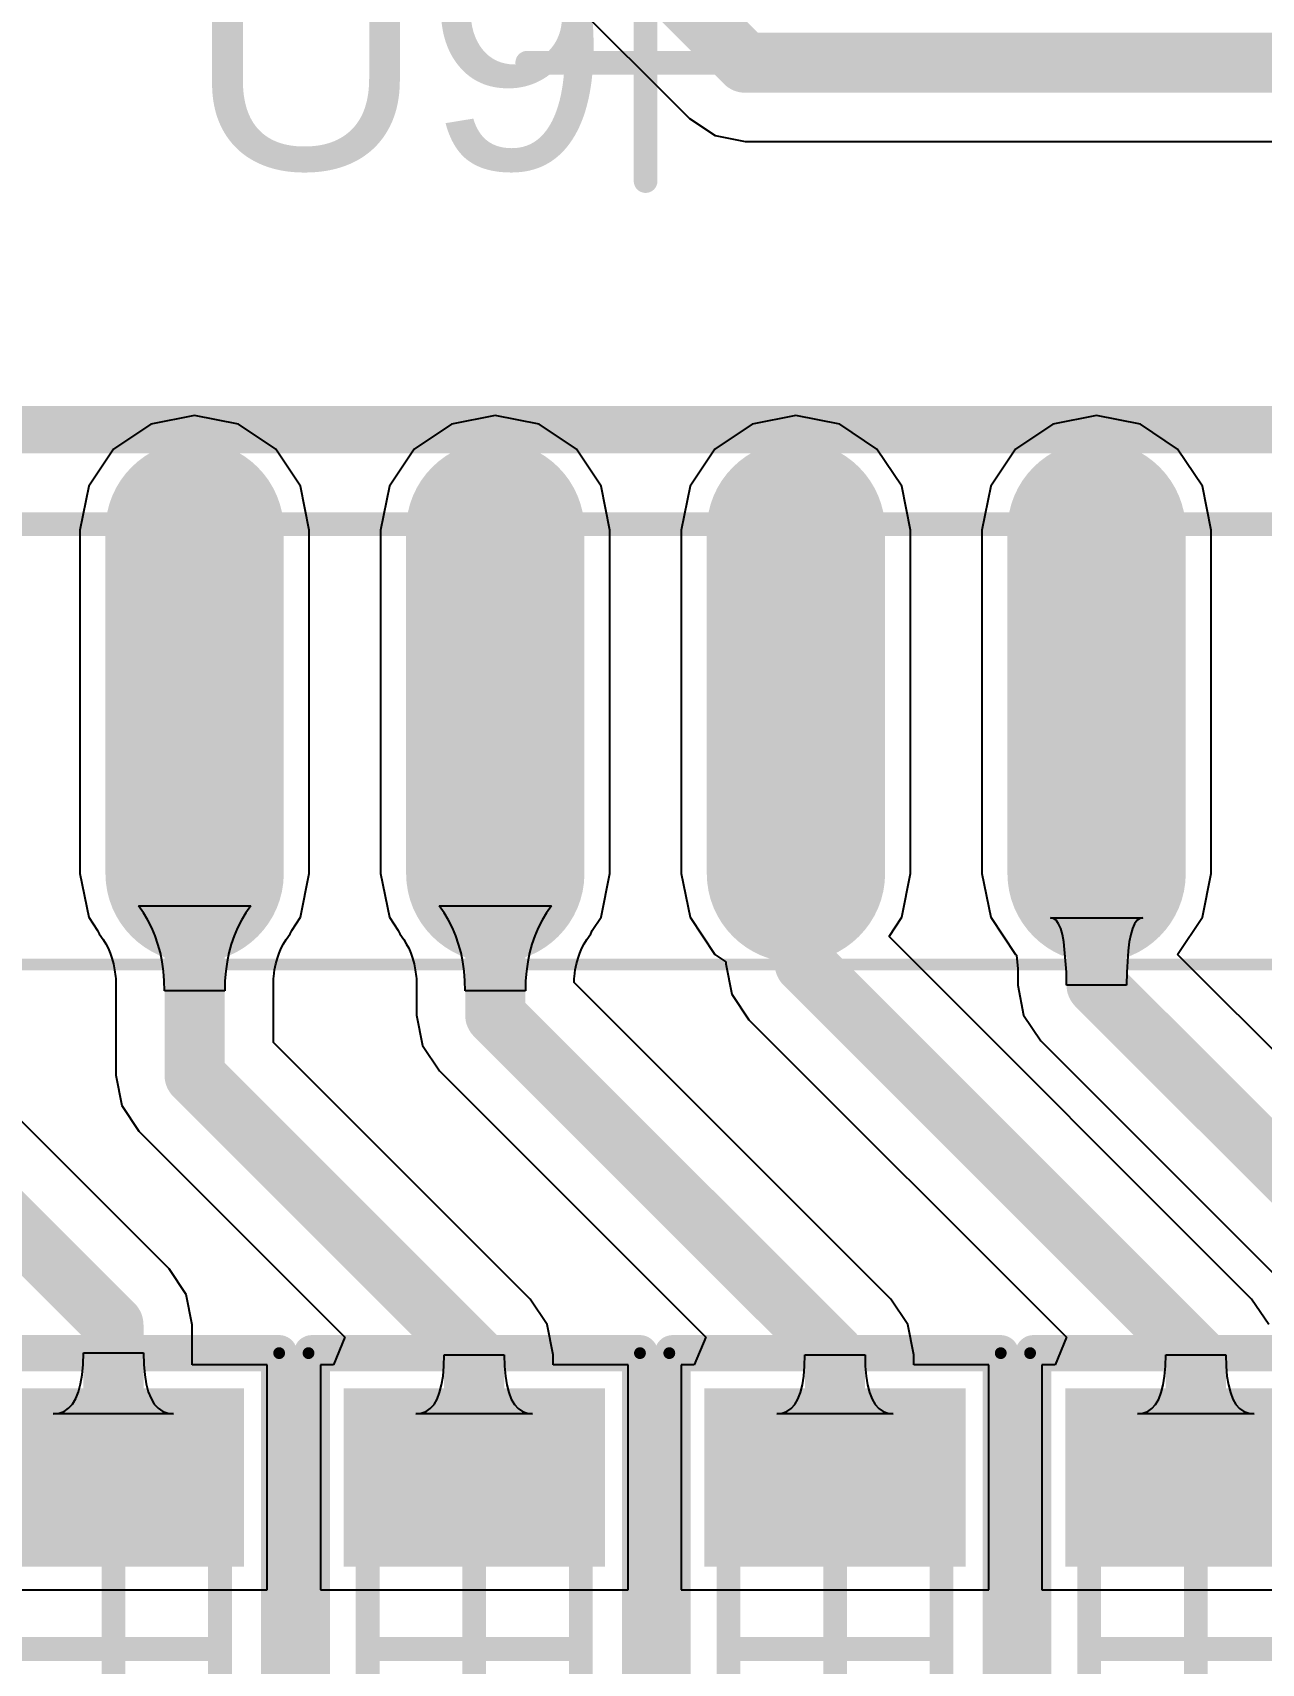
# Model space of a CAD drawing. Header units: inches. Extents: x 1.37 to 4.6, y 1.74 to 5.29.
# Drawn here: x 2.5691 to 2.7735, y 2.2141 to 2.4853 of the extents above; entities that cross this region are included whole.
import ezdxf

# ---------------------------------------------------------------- set-up
doc = ezdxf.new("R2010")
doc.units = ezdxf.units.IN
doc.header["$MEASUREMENT"] = 0
for name, color, linetype in [('Mechanical13', 56, 'Continuous'), ('Mechanical15', 56, 'Continuous'), ('TopLayer', 1, 'Continuous'), ('TopOverlay', 2, 'Continuous'), ('TopPaste', 8, 'Continuous'), ('TopSolder', 216, 'Continuous')]:
    doc.layers.add(name, color=color, linetype=linetype)
doc.styles.add('Arial', font='', dxfattribs={"height": 0.2})
doc.styles.get('Arial').set_extended_font_data('Arial')

# ---------------------------------------------------------------- blocks, each defined once
blk = doc.blocks.new('SOP_16_19')
at = {"layer": 'TopLayer'}
h = blk.add_hatch(color=1, dxfattribs=at)
edge = h.paths.add_edge_path()
edge.add_arc((-0.07776, 0.075), 0.01083, 270, 450)
edge.add_line((-0.07776, 0.08583), (-0.13484, 0.08583))
edge.add_arc((-0.13484, 0.075), 0.01083, 90, 270)
edge.add_line((-0.13484, 0.06417), (-0.07776, 0.06417))
h = blk.add_hatch(color=1, dxfattribs=at)
edge = h.paths.add_edge_path()
edge.add_arc((-0.07776, 0.025), 0.01083, 270, 450)
edge.add_line((-0.07776, 0.03583), (-0.13484, 0.03583))
edge.add_arc((-0.13484, 0.025), 0.01083, 90, 270)
edge.add_line((-0.13484, 0.01417), (-0.07776, 0.01417))
h = blk.add_hatch(color=1, dxfattribs=at)
edge = h.paths.add_edge_path()
edge.add_arc((-0.07776, -0.025), 0.01083, 270, 450)
edge.add_line((-0.07776, -0.01417), (-0.13484, -0.01417))
edge.add_arc((-0.13484, -0.025), 0.01083, 90, 270)
edge.add_line((-0.13484, -0.03583), (-0.07776, -0.03583))
h = blk.add_hatch(color=1, dxfattribs=at)
edge = h.paths.add_edge_path()
edge.add_arc((-0.07776, -0.075), 0.01083, 270, 450)
edge.add_line((-0.07776, -0.06417), (-0.13484, -0.06417))
edge.add_arc((-0.13484, -0.075), 0.01083, 90, 270)
edge.add_line((-0.13484, -0.08583), (-0.07776, -0.08583))
at = {"layer": 'TopPaste'}
h = blk.add_hatch(color=8, dxfattribs=at)
edge = h.paths.add_edge_path()
edge.add_arc((-0.07776, 0.075), 0.01083, 270, 450)
edge.add_line((-0.07776, 0.08583), (-0.13484, 0.08583))
edge.add_arc((-0.13484, 0.075), 0.01083, 90, 270)
edge.add_line((-0.13484, 0.06417), (-0.07776, 0.06417))
h = blk.add_hatch(color=8, dxfattribs=at)
edge = h.paths.add_edge_path()
edge.add_arc((-0.07776, 0.025), 0.01083, 270, 450)
edge.add_line((-0.07776, 0.03583), (-0.13484, 0.03583))
edge.add_arc((-0.13484, 0.025), 0.01083, 90, 270)
edge.add_line((-0.13484, 0.01417), (-0.07776, 0.01417))
h = blk.add_hatch(color=8, dxfattribs=at)
edge = h.paths.add_edge_path()
edge.add_arc((-0.07776, -0.025), 0.01083, 270, 450)
edge.add_line((-0.07776, -0.01417), (-0.13484, -0.01417))
edge.add_arc((-0.13484, -0.025), 0.01083, 90, 270)
edge.add_line((-0.13484, -0.03583), (-0.07776, -0.03583))
h = blk.add_hatch(color=8, dxfattribs=at)
edge = h.paths.add_edge_path()
edge.add_arc((-0.07776, -0.075), 0.01083, 270, 450)
edge.add_line((-0.07776, -0.06417), (-0.13484, -0.06417))
edge.add_arc((-0.13484, -0.075), 0.01083, 90, 270)
edge.add_line((-0.13484, -0.08583), (-0.07776, -0.08583))
at = {"layer": 'TopSolder'}
h = blk.add_hatch(color=216, dxfattribs=at)
edge = h.paths.add_edge_path()
edge.add_arc((-0.07776, 0.075), 0.01483, 270, 450)
edge.add_line((-0.07776, 0.08983), (-0.13484, 0.08983))
edge.add_arc((-0.13484, 0.075), 0.01483, 90, 270)
edge.add_line((-0.13484, 0.06017), (-0.07776, 0.06017))
h = blk.add_hatch(color=216, dxfattribs=at)
edge = h.paths.add_edge_path()
edge.add_arc((-0.07776, 0.025), 0.01483, 270, 450)
edge.add_line((-0.07776, 0.03983), (-0.13484, 0.03983))
edge.add_arc((-0.13484, 0.025), 0.01483, 90, 270)
edge.add_line((-0.13484, 0.01017), (-0.07776, 0.01017))
h = blk.add_hatch(color=216, dxfattribs=at)
edge = h.paths.add_edge_path()
edge.add_arc((-0.07776, -0.025), 0.01483, 270, 450)
edge.add_line((-0.07776, -0.01017), (-0.13484, -0.01017))
edge.add_arc((-0.13484, -0.025), 0.01483, 90, 270)
edge.add_line((-0.13484, -0.03983), (-0.07776, -0.03983))
h = blk.add_hatch(color=216, dxfattribs=at)
edge = h.paths.add_edge_path()
edge.add_arc((-0.07776, -0.075), 0.01483, 270, 450)
edge.add_line((-0.07776, -0.06017), (-0.13484, -0.06017))
edge.add_arc((-0.13484, -0.075), 0.01483, 90, 270)
edge.add_line((-0.13484, -0.08983), (-0.07776, -0.08983))
at = {"layer": 'Mechanical13', "const_width": 0.00394}
blk.add_lwpolyline([(-0.07677, 0.19488), (-0.07677, -0.19488)], dxfattribs=at)
at = {"layer": 'Mechanical15'}
for points, const_width in [([(-0.15, 0.20472), (-0.15, -0.20472)], 0.00197), ([(0, 0.01969), (0, -0.01969)], 0.00394), ([(-0.01969, 0), (0.01969, 0)], 0.00394)]:
    blk.add_lwpolyline(points, dxfattribs=dict(at, const_width=const_width))
at = {"layer": 'Mechanical15', "const_width": 0.00197}
for points in [[(-0.00098, 0.01969, 1), (0.00098, 0.01969, 1)], [(-0.02067, 0, 1), (-0.0187, 0, 1)], [(-0.00098, -0.01969, 1), (0.00098, -0.01969, 1)]]:
    blk.add_lwpolyline(points, format="xyb", close=True, dxfattribs=at)
at = {"layer": 'TopOverlay', "const_width": 0.00787}
blk.add_lwpolyline([(-0.06102, 0.19488), (-0.06102, -0.19488)], dxfattribs=at)
blk = doc.blocks.new('_________0603_60')
at = {"layer": 'TopLayer'}
for points in [[(-0.03937, -0.01772), (-0.03937, 0.01772), (-0.01772, 0.01772), (-0.01772, -0.01772)], [(0.01772, -0.01772), (0.01772, 0.01772), (0.03937, 0.01772), (0.03937, -0.01772)]]:
    blk.add_hatch(color=1, dxfattribs=at).paths.add_polyline_path(points)
at = {"layer": 'TopPaste'}
for points in [[(-0.03937, -0.01772), (-0.03937, 0.01772), (-0.01772, 0.01772), (-0.01772, -0.01772)], [(0.01772, -0.01772), (0.01772, 0.01772), (0.03937, 0.01772), (0.03937, -0.01772)]]:
    blk.add_hatch(color=8, dxfattribs=at).paths.add_polyline_path(points)
at = {"layer": 'TopSolder'}
for points in [[(-0.04337, -0.02172), (-0.04337, 0.02172), (-0.01372, 0.02172), (-0.01372, -0.02172)], [(0.01372, -0.02172), (0.01372, 0.02172), (0.04337, 0.02172), (0.04337, -0.02172)]]:
    blk.add_hatch(color=216, dxfattribs=at).paths.add_polyline_path(points)
at = {"layer": 'Mechanical13', "const_width": 0.00394}
for points in [[(-0.0315, -0.01772), (-0.0315, 0.01772)], [(0.0315, 0.01772), (-0.0315, 0.01772)], [(0.0315, -0.01772), (0.0315, 0.01772)], [(0.0315, -0.01772), (-0.0315, -0.01772)]]:
    blk.add_lwpolyline(points, dxfattribs=at)
at = {"layer": 'Mechanical13', "const_width": 0.00197}
for points in [[(-0.03248, 0.01772, 1), (-0.03051, 0.01772, 1)], [(-0.03248, 0.01772, 1), (-0.03051, 0.01772, 1)], [(0.03051, 0.01772, 1), (0.03248, 0.01772, 1)], [(0.03051, 0.01772, 1), (0.03248, 0.01772, 1)], [(-0.03248, -0.01772, 1), (-0.03051, -0.01772, 1)], [(-0.03248, -0.01772, 1), (-0.03051, -0.01772, 1)], [(0.03051, -0.01772, 1), (0.03248, -0.01772, 1)], [(0.03051, -0.01772, 1), (0.03248, -0.01772, 1)]]:
    blk.add_lwpolyline(points, format="xyb", close=True, dxfattribs=at)
at = {"layer": 'Mechanical15'}
for points, const_width in [([(-0.04921, -0.02756), (-0.04921, 0.02756)], 0.00197), ([(0.04921, 0.02756), (-0.04921, 0.02756)], 0.00197), ([(0.04921, -0.02756), (0.04921, 0.02756)], 0.00197), ([(0, -0.01772), (0, 0.01772)], 0.00394), ([(0.01772, 0), (-0.01772, 0)], 0.00394), ([(0.04921, -0.02756), (-0.04921, -0.02756)], 0.00197)]:
    blk.add_lwpolyline(points, dxfattribs=dict(at, const_width=const_width))
for points, const_width in [([(-0.0497, 0.02756, 1), (-0.04872, 0.02756, 1)], 0.000984), ([(-0.0497, 0.02756, 1), (-0.04872, 0.02756, 1)], 0.000984), ([(0.04872, 0.02756, 1), (0.0497, 0.02756, 1)], 0.000984), ([(0.04872, 0.02756, 1), (0.0497, 0.02756, 1)], 0.000984), ([(-0.00098, 0.01772, 1), (0.00098, 0.01772, 1)], 0.00197), ([(-0.0187, 0, 1), (-0.01673, 0, 1)], 0.00197), ([(0.01673, 0, 1), (0.0187, 0, 1)], 0.00197), ([(-0.00098, -0.01772, 1), (0.00098, -0.01772, 1)], 0.00197), ([(-0.0497, -0.02756, 1), (-0.04872, -0.02756, 1)], 0.000984), ([(-0.0497, -0.02756, 1), (-0.04872, -0.02756, 1)], 0.000984), ([(0.04872, -0.02756, 1), (0.0497, -0.02756, 1)], 0.000984), ([(0.04872, -0.02756, 1), (0.0497, -0.02756, 1)], 0.000984)]:
    blk.add_lwpolyline(points, format="xyb", close=True, dxfattribs=dict(at, const_width=const_width))
at = {"layer": 'TopOverlay', "const_width": 0.006}
for points in [[(-0.04921, -0.027), (-0.04921, 0.02756)], [(0.049, 0.02756), (-0.04921, 0.02756)], [(0.049, -0.027), (0.049, 0.02756)], [(0.049, -0.027), (-0.04921, -0.027)]]:
    blk.add_lwpolyline(points, dxfattribs=at)
at = {"layer": 'TopOverlay', "const_width": 0.003}
for points in [[(-0.05071, 0.02756, 1), (-0.04771, 0.02756, 1)], [(-0.05071, 0.02756, 1), (-0.04771, 0.02756, 1)], [(0.0475, 0.02756, 1), (0.0505, 0.02756, 1)], [(0.0475, 0.02756, 1), (0.0505, 0.02756, 1)], [(-0.05071, -0.027, 1), (-0.04771, -0.027, 1)], [(-0.05071, -0.027, 1), (-0.04771, -0.027, 1)], [(0.0475, -0.027, 1), (0.0505, -0.027, 1)], [(0.0475, -0.027, 1), (0.0505, -0.027, 1)]]:
    blk.add_lwpolyline(points, format="xyb", close=True, dxfattribs=at)
blk = doc.blocks.new('_________0603_62')
at = {"layer": 'TopLayer'}
for points in [[(-0.03937, -0.01772), (-0.03937, 0.01772), (-0.01772, 0.01772), (-0.01772, -0.01772)], [(0.01772, -0.01772), (0.01772, 0.01772), (0.03937, 0.01772), (0.03937, -0.01772)]]:
    blk.add_hatch(color=1, dxfattribs=at).paths.add_polyline_path(points)
at = {"layer": 'TopPaste'}
for points in [[(-0.03937, -0.01772), (-0.03937, 0.01772), (-0.01772, 0.01772), (-0.01772, -0.01772)], [(0.01772, -0.01772), (0.01772, 0.01772), (0.03937, 0.01772), (0.03937, -0.01772)]]:
    blk.add_hatch(color=8, dxfattribs=at).paths.add_polyline_path(points)
at = {"layer": 'TopSolder'}
for points in [[(-0.04337, -0.02172), (-0.04337, 0.02172), (-0.01372, 0.02172), (-0.01372, -0.02172)], [(0.01372, -0.02172), (0.01372, 0.02172), (0.04337, 0.02172), (0.04337, -0.02172)]]:
    blk.add_hatch(color=216, dxfattribs=at).paths.add_polyline_path(points)
at = {"layer": 'Mechanical13', "const_width": 0.00394}
for points in [[(-0.0315, -0.01772), (-0.0315, 0.01772)], [(0.0315, 0.01772), (-0.0315, 0.01772)], [(0.0315, -0.01772), (0.0315, 0.01772)], [(0.0315, -0.01772), (-0.0315, -0.01772)]]:
    blk.add_lwpolyline(points, dxfattribs=at)
at = {"layer": 'Mechanical13', "const_width": 0.00197}
for points in [[(-0.03248, 0.01772, 1), (-0.03051, 0.01772, 1)], [(-0.03248, 0.01772, 1), (-0.03051, 0.01772, 1)], [(0.03051, 0.01772, 1), (0.03248, 0.01772, 1)], [(0.03051, 0.01772, 1), (0.03248, 0.01772, 1)], [(-0.03248, -0.01772, 1), (-0.03051, -0.01772, 1)], [(-0.03248, -0.01772, 1), (-0.03051, -0.01772, 1)], [(0.03051, -0.01772, 1), (0.03248, -0.01772, 1)], [(0.03051, -0.01772, 1), (0.03248, -0.01772, 1)]]:
    blk.add_lwpolyline(points, format="xyb", close=True, dxfattribs=at)
at = {"layer": 'Mechanical15'}
for points, const_width in [([(-0.04921, -0.02756), (-0.04921, 0.02756)], 0.00197), ([(0.04921, 0.02756), (-0.04921, 0.02756)], 0.00197), ([(0.04921, -0.02756), (0.04921, 0.02756)], 0.00197), ([(0, -0.01772), (0, 0.01772)], 0.00394), ([(0.01772, 0), (-0.01772, 0)], 0.00394), ([(0.04921, -0.02756), (-0.04921, -0.02756)], 0.00197)]:
    blk.add_lwpolyline(points, dxfattribs=dict(at, const_width=const_width))
for points, const_width in [([(-0.0497, 0.02756, 1), (-0.04872, 0.02756, 1)], 0.000984), ([(-0.0497, 0.02756, 1), (-0.04872, 0.02756, 1)], 0.000984), ([(0.04872, 0.02756, 1), (0.0497, 0.02756, 1)], 0.000984), ([(0.04872, 0.02756, 1), (0.0497, 0.02756, 1)], 0.000984), ([(-0.00098, 0.01772, 1), (0.00098, 0.01772, 1)], 0.00197), ([(-0.0187, 0, 1), (-0.01673, 0, 1)], 0.00197), ([(0.01673, 0, 1), (0.0187, 0, 1)], 0.00197), ([(-0.00098, -0.01772, 1), (0.00098, -0.01772, 1)], 0.00197), ([(-0.0497, -0.02756, 1), (-0.04872, -0.02756, 1)], 0.000984), ([(-0.0497, -0.02756, 1), (-0.04872, -0.02756, 1)], 0.000984), ([(0.04872, -0.02756, 1), (0.0497, -0.02756, 1)], 0.000984), ([(0.04872, -0.02756, 1), (0.0497, -0.02756, 1)], 0.000984)]:
    blk.add_lwpolyline(points, format="xyb", close=True, dxfattribs=dict(at, const_width=const_width))
at = {"layer": 'TopOverlay', "const_width": 0.006}
for points in [[(-0.04921, -0.027), (-0.04921, 0.02756)], [(0.049, 0.02756), (-0.04921, 0.02756)], [(0.049, -0.027), (0.049, 0.02756)], [(0.049, -0.027), (-0.04921, -0.027)]]:
    blk.add_lwpolyline(points, dxfattribs=at)
at = {"layer": 'TopOverlay', "const_width": 0.003}
for points in [[(-0.05071, 0.02756, 1), (-0.04771, 0.02756, 1)], [(-0.05071, 0.02756, 1), (-0.04771, 0.02756, 1)], [(0.0475, 0.02756, 1), (0.0505, 0.02756, 1)], [(0.0475, 0.02756, 1), (0.0505, 0.02756, 1)], [(-0.05071, -0.027, 1), (-0.04771, -0.027, 1)], [(-0.05071, -0.027, 1), (-0.04771, -0.027, 1)], [(0.0475, -0.027, 1), (0.0505, -0.027, 1)], [(0.0475, -0.027, 1), (0.0505, -0.027, 1)]]:
    blk.add_lwpolyline(points, format="xyb", close=True, dxfattribs=at)
blk = doc.blocks.new('_________0603_64')
at = {"layer": 'TopLayer'}
for points in [[(-0.03937, -0.01772), (-0.03937, 0.01772), (-0.01772, 0.01772), (-0.01772, -0.01772)], [(0.01772, -0.01772), (0.01772, 0.01772), (0.03937, 0.01772), (0.03937, -0.01772)]]:
    blk.add_hatch(color=1, dxfattribs=at).paths.add_polyline_path(points)
at = {"layer": 'TopPaste'}
for points in [[(-0.03937, -0.01772), (-0.03937, 0.01772), (-0.01772, 0.01772), (-0.01772, -0.01772)], [(0.01772, -0.01772), (0.01772, 0.01772), (0.03937, 0.01772), (0.03937, -0.01772)]]:
    blk.add_hatch(color=8, dxfattribs=at).paths.add_polyline_path(points)
at = {"layer": 'TopSolder'}
for points in [[(-0.04337, -0.02172), (-0.04337, 0.02172), (-0.01372, 0.02172), (-0.01372, -0.02172)], [(0.01372, -0.02172), (0.01372, 0.02172), (0.04337, 0.02172), (0.04337, -0.02172)]]:
    blk.add_hatch(color=216, dxfattribs=at).paths.add_polyline_path(points)
at = {"layer": 'Mechanical13', "const_width": 0.00394}
for points in [[(-0.0315, -0.01772), (-0.0315, 0.01772)], [(0.0315, 0.01772), (-0.0315, 0.01772)], [(0.0315, -0.01772), (0.0315, 0.01772)], [(0.0315, -0.01772), (-0.0315, -0.01772)]]:
    blk.add_lwpolyline(points, dxfattribs=at)
at = {"layer": 'Mechanical13', "const_width": 0.00197}
for points in [[(-0.03248, 0.01772, 1), (-0.03051, 0.01772, 1)], [(-0.03248, 0.01772, 1), (-0.03051, 0.01772, 1)], [(0.03051, 0.01772, 1), (0.03248, 0.01772, 1)], [(0.03051, 0.01772, 1), (0.03248, 0.01772, 1)], [(-0.03248, -0.01772, 1), (-0.03051, -0.01772, 1)], [(-0.03248, -0.01772, 1), (-0.03051, -0.01772, 1)], [(0.03051, -0.01772, 1), (0.03248, -0.01772, 1)], [(0.03051, -0.01772, 1), (0.03248, -0.01772, 1)]]:
    blk.add_lwpolyline(points, format="xyb", close=True, dxfattribs=at)
at = {"layer": 'Mechanical15'}
for points, const_width in [([(-0.04921, -0.02756), (-0.04921, 0.02756)], 0.00197), ([(0.04921, 0.02756), (-0.04921, 0.02756)], 0.00197), ([(0.04921, -0.02756), (0.04921, 0.02756)], 0.00197), ([(0, -0.01772), (0, 0.01772)], 0.00394), ([(0.01772, 0), (-0.01772, 0)], 0.00394), ([(0.04921, -0.02756), (-0.04921, -0.02756)], 0.00197)]:
    blk.add_lwpolyline(points, dxfattribs=dict(at, const_width=const_width))
for points, const_width in [([(-0.0497, 0.02756, 1), (-0.04872, 0.02756, 1)], 0.000984), ([(-0.0497, 0.02756, 1), (-0.04872, 0.02756, 1)], 0.000984), ([(0.04872, 0.02756, 1), (0.0497, 0.02756, 1)], 0.000984), ([(0.04872, 0.02756, 1), (0.0497, 0.02756, 1)], 0.000984), ([(-0.00098, 0.01772, 1), (0.00098, 0.01772, 1)], 0.00197), ([(-0.0187, 0, 1), (-0.01673, 0, 1)], 0.00197), ([(0.01673, 0, 1), (0.0187, 0, 1)], 0.00197), ([(-0.00098, -0.01772, 1), (0.00098, -0.01772, 1)], 0.00197), ([(-0.0497, -0.02756, 1), (-0.04872, -0.02756, 1)], 0.000984), ([(-0.0497, -0.02756, 1), (-0.04872, -0.02756, 1)], 0.000984), ([(0.04872, -0.02756, 1), (0.0497, -0.02756, 1)], 0.000984), ([(0.04872, -0.02756, 1), (0.0497, -0.02756, 1)], 0.000984)]:
    blk.add_lwpolyline(points, format="xyb", close=True, dxfattribs=dict(at, const_width=const_width))
at = {"layer": 'TopOverlay', "const_width": 0.006}
for points in [[(-0.04921, -0.027), (-0.04921, 0.02756)], [(0.049, 0.02756), (-0.04921, 0.02756)], [(0.049, -0.027), (0.049, 0.02756)], [(0.049, -0.027), (-0.04921, -0.027)]]:
    blk.add_lwpolyline(points, dxfattribs=at)
at = {"layer": 'TopOverlay', "const_width": 0.003}
for points in [[(-0.05071, 0.02756, 1), (-0.04771, 0.02756, 1)], [(-0.05071, 0.02756, 1), (-0.04771, 0.02756, 1)], [(0.0475, 0.02756, 1), (0.0505, 0.02756, 1)], [(0.0475, 0.02756, 1), (0.0505, 0.02756, 1)], [(-0.05071, -0.027, 1), (-0.04771, -0.027, 1)], [(-0.05071, -0.027, 1), (-0.04771, -0.027, 1)], [(0.0475, -0.027, 1), (0.0505, -0.027, 1)], [(0.0475, -0.027, 1), (0.0505, -0.027, 1)]]:
    blk.add_lwpolyline(points, format="xyb", close=True, dxfattribs=at)
blk = doc.blocks.new('_________0603_66')
at = {"layer": 'TopLayer'}
for points in [[(-0.03937, -0.01772), (-0.03937, 0.01772), (-0.01772, 0.01772), (-0.01772, -0.01772)], [(0.01772, -0.01772), (0.01772, 0.01772), (0.03937, 0.01772), (0.03937, -0.01772)]]:
    blk.add_hatch(color=1, dxfattribs=at).paths.add_polyline_path(points)
at = {"layer": 'TopPaste'}
for points in [[(-0.03937, -0.01772), (-0.03937, 0.01772), (-0.01772, 0.01772), (-0.01772, -0.01772)], [(0.01772, -0.01772), (0.01772, 0.01772), (0.03937, 0.01772), (0.03937, -0.01772)]]:
    blk.add_hatch(color=8, dxfattribs=at).paths.add_polyline_path(points)
at = {"layer": 'TopSolder'}
for points in [[(-0.04337, -0.02172), (-0.04337, 0.02172), (-0.01372, 0.02172), (-0.01372, -0.02172)], [(0.01372, -0.02172), (0.01372, 0.02172), (0.04337, 0.02172), (0.04337, -0.02172)]]:
    blk.add_hatch(color=216, dxfattribs=at).paths.add_polyline_path(points)
at = {"layer": 'Mechanical13', "const_width": 0.00394}
for points in [[(-0.0315, -0.01772), (-0.0315, 0.01772)], [(0.0315, 0.01772), (-0.0315, 0.01772)], [(0.0315, -0.01772), (0.0315, 0.01772)], [(0.0315, -0.01772), (-0.0315, -0.01772)]]:
    blk.add_lwpolyline(points, dxfattribs=at)
at = {"layer": 'Mechanical13', "const_width": 0.00197}
for points in [[(-0.03248, 0.01772, 1), (-0.03051, 0.01772, 1)], [(-0.03248, 0.01772, 1), (-0.03051, 0.01772, 1)], [(0.03051, 0.01772, 1), (0.03248, 0.01772, 1)], [(0.03051, 0.01772, 1), (0.03248, 0.01772, 1)], [(-0.03248, -0.01772, 1), (-0.03051, -0.01772, 1)], [(-0.03248, -0.01772, 1), (-0.03051, -0.01772, 1)], [(0.03051, -0.01772, 1), (0.03248, -0.01772, 1)], [(0.03051, -0.01772, 1), (0.03248, -0.01772, 1)]]:
    blk.add_lwpolyline(points, format="xyb", close=True, dxfattribs=at)
at = {"layer": 'Mechanical15'}
for points, const_width in [([(-0.04921, -0.02756), (-0.04921, 0.02756)], 0.00197), ([(0.04921, 0.02756), (-0.04921, 0.02756)], 0.00197), ([(0.04921, -0.02756), (0.04921, 0.02756)], 0.00197), ([(0, -0.01772), (0, 0.01772)], 0.00394), ([(0.01772, 0), (-0.01772, 0)], 0.00394), ([(0.04921, -0.02756), (-0.04921, -0.02756)], 0.00197)]:
    blk.add_lwpolyline(points, dxfattribs=dict(at, const_width=const_width))
for points, const_width in [([(-0.0497, 0.02756, 1), (-0.04872, 0.02756, 1)], 0.000984), ([(-0.0497, 0.02756, 1), (-0.04872, 0.02756, 1)], 0.000984), ([(0.04872, 0.02756, 1), (0.0497, 0.02756, 1)], 0.000984), ([(0.04872, 0.02756, 1), (0.0497, 0.02756, 1)], 0.000984), ([(-0.00098, 0.01772, 1), (0.00098, 0.01772, 1)], 0.00197), ([(-0.0187, 0, 1), (-0.01673, 0, 1)], 0.00197), ([(0.01673, 0, 1), (0.0187, 0, 1)], 0.00197), ([(-0.00098, -0.01772, 1), (0.00098, -0.01772, 1)], 0.00197), ([(-0.0497, -0.02756, 1), (-0.04872, -0.02756, 1)], 0.000984), ([(-0.0497, -0.02756, 1), (-0.04872, -0.02756, 1)], 0.000984), ([(0.04872, -0.02756, 1), (0.0497, -0.02756, 1)], 0.000984), ([(0.04872, -0.02756, 1), (0.0497, -0.02756, 1)], 0.000984)]:
    blk.add_lwpolyline(points, format="xyb", close=True, dxfattribs=dict(at, const_width=const_width))
at = {"layer": 'TopOverlay', "const_width": 0.006}
for points in [[(-0.04921, -0.027), (-0.04921, 0.02756)], [(0.049, 0.02756), (-0.04921, 0.02756)], [(0.049, -0.027), (0.049, 0.02756)], [(0.049, -0.027), (-0.04921, -0.027)]]:
    blk.add_lwpolyline(points, dxfattribs=at)
at = {"layer": 'TopOverlay', "const_width": 0.003}
for points in [[(-0.05071, 0.02756, 1), (-0.04771, 0.02756, 1)], [(-0.05071, 0.02756, 1), (-0.04771, 0.02756, 1)], [(0.0475, 0.02756, 1), (0.0505, 0.02756, 1)], [(0.0475, 0.02756, 1), (0.0505, 0.02756, 1)], [(-0.05071, -0.027, 1), (-0.04771, -0.027, 1)], [(-0.05071, -0.027, 1), (-0.04771, -0.027, 1)], [(0.0475, -0.027, 1), (0.0505, -0.027, 1)], [(0.0475, -0.027, 1), (0.0505, -0.027, 1)]]:
    blk.add_lwpolyline(points, format="xyb", close=True, dxfattribs=at)

msp = doc.modelspace()

# ---------------------------------------------------------------- linework, layer by layer
at = {"layer": 'TopLayer'}
for p, q in [((2.63678, 2.5126), (2.67835, 2.47103)), ((2.67835, 2.47103), (2.68261, 2.46819)), ((2.68261, 2.46819), (2.68763, 2.46719)), ((2.68763, 2.46719), (2.7972, 2.46719)), ((2.58877, 2.42017), (2.58258, 2.41604)), ((2.59606, 2.42163), (2.58877, 2.42017)), ((2.60336, 2.42017), (2.59606, 2.42163)), ((2.60954, 2.41604), (2.60336, 2.42017)), ((2.63877, 2.42017), (2.63258, 2.41604)), ((2.64606, 2.42163), (2.63877, 2.42017)), ((2.65336, 2.42017), (2.64606, 2.42163)), ((2.65954, 2.41604), (2.65336, 2.42017)), ((2.68877, 2.42017), (2.68258, 2.41604)), ((2.69606, 2.42163), (2.68877, 2.42017)), ((2.70336, 2.42017), (2.69606, 2.42163)), ((2.70954, 2.41604), (2.70336, 2.42017)), ((2.73877, 2.42017), (2.73258, 2.41604)), ((2.74606, 2.42163), (2.73877, 2.42017)), ((2.75336, 2.42017), (2.74606, 2.42163)), ((2.75954, 2.41604), (2.75336, 2.42017)), ((2.58258, 2.41604), (2.57845, 2.40985)), ((2.61368, 2.40985), (2.60954, 2.41604)), ((2.63258, 2.41604), (2.62845, 2.40985)), ((2.66368, 2.40985), (2.65954, 2.41604)), ((2.68258, 2.41604), (2.67845, 2.40985)), ((2.71368, 2.40985), (2.70954, 2.41604)), ((2.73258, 2.41604), (2.72845, 2.40985)), ((2.76368, 2.40985), (2.75954, 2.41604)), ((2.57845, 2.40985), (2.57699, 2.40256)), ((2.61513, 2.40256), (2.61368, 2.40985)), ((2.62845, 2.40985), (2.62699, 2.40256)), ((2.66513, 2.40256), (2.66368, 2.40985)), ((2.67845, 2.40985), (2.67699, 2.40256)), ((2.71513, 2.40256), (2.71368, 2.40985)), ((2.72845, 2.40985), (2.72699, 2.40256)), ((2.76513, 2.40256), (2.76368, 2.40985)), ((2.57699, 2.40256), (2.57699, 2.34547)), ((2.61513, 2.34547), (2.61513, 2.40256)), ((2.62699, 2.40256), (2.62699, 2.34547)), ((2.66513, 2.34547), (2.66513, 2.40256)), ((2.67699, 2.40256), (2.67699, 2.34547)), ((2.71513, 2.34547), (2.71513, 2.40256)), ((2.72699, 2.40256), (2.72699, 2.34547)), ((2.76513, 2.34547), (2.76513, 2.40256)), ((2.57699, 2.34547), (2.57845, 2.33817)), ((2.61368, 2.33817), (2.61513, 2.34547)), ((2.62699, 2.34547), (2.62845, 2.33817)), ((2.66368, 2.33817), (2.66513, 2.34547)), ((2.67699, 2.34547), (2.67845, 2.33817)), ((2.71368, 2.33817), (2.71513, 2.34547)), ((2.72699, 2.34547), (2.72845, 2.33817)), ((2.76368, 2.33817), (2.76513, 2.34547)), ((2.57845, 2.33817), (2.57992, 2.33597)), ((2.58754, 2.33891), (2.58671, 2.34007)), ((2.58671, 2.34007), (2.60541, 2.34007)), ((2.58828, 2.33769), (2.58754, 2.33891)), ((2.60459, 2.33891), (2.60385, 2.33769)), ((2.60541, 2.34007), (2.60459, 2.33891)), ((2.6122, 2.33597), (2.61368, 2.33817)), ((2.62845, 2.33817), (2.62992, 2.33597)), ((2.63754, 2.33891), (2.63671, 2.34007)), ((2.63671, 2.34007), (2.65541, 2.34007)), ((2.63828, 2.33769), (2.63754, 2.33891)), ((2.65459, 2.33891), (2.65385, 2.33769)), ((2.65541, 2.34007), (2.65459, 2.33891)), ((2.6622, 2.33597), (2.66368, 2.33817)), ((2.67845, 2.33817), (2.68258, 2.33199)), ((2.71154, 2.33497), (2.71368, 2.33817)), ((2.72845, 2.33817), (2.73258, 2.33199)), ((2.75954, 2.33199), (2.76368, 2.33817)), ((2.57992, 2.33597), (2.58017, 2.33542)), ((2.58893, 2.33642), (2.58828, 2.33769)), ((2.58949, 2.33509), (2.58893, 2.33642)), ((2.60319, 2.33642), (2.60263, 2.33509)), ((2.60385, 2.33769), (2.60319, 2.33642)), ((2.61196, 2.33542), (2.6122, 2.33597)), ((2.62992, 2.33597), (2.63017, 2.33542)), ((2.63893, 2.33642), (2.63828, 2.33769)), ((2.6395, 2.33509), (2.63893, 2.33642)), ((2.65319, 2.33642), (2.65263, 2.33509)), ((2.65385, 2.33769), (2.65319, 2.33642)), ((2.66196, 2.33542), (2.6622, 2.33597)), ((2.73888, 2.33799), (2.73837, 2.3381)), ((2.73837, 2.3381), (2.75375, 2.3381)), ((2.73934, 2.33766), (2.73888, 2.33799)), ((2.73974, 2.3371), (2.73934, 2.33766)), ((2.74009, 2.33631), (2.73974, 2.3371)), ((2.74039, 2.3353), (2.74009, 2.33631)), ((2.75203, 2.33631), (2.75173, 2.3353)), ((2.75238, 2.3371), (2.75203, 2.33631)), ((2.75278, 2.33766), (2.75238, 2.3371)), ((2.75324, 2.33799), (2.75278, 2.33766)), ((2.75375, 2.3381), (2.75324, 2.33799)), ((2.58017, 2.33542), (2.58083, 2.33449)), ((2.58083, 2.33449), (2.58127, 2.33377)), ((2.58127, 2.33377), (2.58166, 2.33301)), ((2.58166, 2.33301), (2.582, 2.3322)), ((2.58997, 2.33371), (2.58949, 2.33509)), ((2.59037, 2.33227), (2.58997, 2.33371)), ((2.60215, 2.33371), (2.60176, 2.33227)), ((2.60263, 2.33509), (2.60215, 2.33371)), ((2.61012, 2.3322), (2.61047, 2.33301)), ((2.61047, 2.33301), (2.61086, 2.33377)), ((2.61086, 2.33377), (2.6113, 2.33449)), ((2.6113, 2.33449), (2.61196, 2.33542)), ((2.63017, 2.33542), (2.63083, 2.33449)), ((2.63083, 2.33449), (2.63126, 2.33377)), ((2.63126, 2.33377), (2.63166, 2.33301)), ((2.63166, 2.33301), (2.632, 2.3322)), ((2.63997, 2.33371), (2.6395, 2.33509)), ((2.64037, 2.33227), (2.63997, 2.33371)), ((2.65215, 2.33371), (2.65176, 2.33227)), ((2.65263, 2.33509), (2.65215, 2.33371)), ((2.66012, 2.3322), (2.66047, 2.33301)), ((2.66047, 2.33301), (2.66086, 2.33377)), ((2.66086, 2.33377), (2.6613, 2.33449)), ((2.6613, 2.33449), (2.66196, 2.33542)), ((2.77184, 2.27467), (2.71154, 2.33497)), ((2.74063, 2.33407), (2.74039, 2.3353)), ((2.74103, 2.32902), (2.74063, 2.33407)), ((2.75149, 2.33407), (2.7513, 2.33261)), ((2.75173, 2.3353), (2.75149, 2.33407)), ((2.582, 2.3322), (2.5823, 2.33134)), ((2.5823, 2.33134), (2.58255, 2.33041)), ((2.58255, 2.33041), (2.58275, 2.32941)), ((2.59067, 2.33077), (2.59037, 2.33227)), ((2.59089, 2.32922), (2.59067, 2.33077)), ((2.60145, 2.33077), (2.60124, 2.32922)), ((2.60176, 2.33227), (2.60145, 2.33077)), ((2.60937, 2.32941), (2.60957, 2.33041)), ((2.60957, 2.33041), (2.60983, 2.33134)), ((2.60983, 2.33134), (2.61012, 2.3322)), ((2.632, 2.3322), (2.6323, 2.33134)), ((2.6323, 2.33134), (2.63255, 2.33041)), ((2.63255, 2.33041), (2.63275, 2.32941)), ((2.64067, 2.33077), (2.64037, 2.33227)), ((2.64089, 2.32922), (2.64067, 2.33077)), ((2.65145, 2.33077), (2.65124, 2.32922)), ((2.65176, 2.33227), (2.65145, 2.33077)), ((2.65937, 2.32941), (2.65957, 2.33041)), ((2.65957, 2.33041), (2.65983, 2.33134)), ((2.65983, 2.33134), (2.66012, 2.3322)), ((2.68258, 2.33199), (2.6844, 2.33077)), ((2.6844, 2.33077), (2.6844, 2.33042)), ((2.6844, 2.33042), (2.6854, 2.32539)), ((2.73258, 2.33199), (2.73275, 2.33187)), ((2.73275, 2.33187), (2.73294, 2.32958)), ((2.7513, 2.33261), (2.75109, 2.32902)), ((2.75954, 2.33197), (2.75954, 2.33199)), ((2.79315, 2.29836), (2.75954, 2.33197)), ((2.58275, 2.32941), (2.5829, 2.32834)), ((2.5829, 2.32834), (2.58294, 2.32796)), ((2.58294, 2.32796), (2.58294, 2.31188)), ((2.59102, 2.32761), (2.59089, 2.32922)), ((2.59106, 2.32595), (2.59102, 2.32761)), ((2.60111, 2.32761), (2.60106, 2.32595)), ((2.60124, 2.32922), (2.60111, 2.32761)), ((2.60919, 2.32796), (2.60922, 2.32834)), ((2.60919, 2.31732), (2.60919, 2.32796)), ((2.60922, 2.32834), (2.60937, 2.32941)), ((2.63275, 2.32941), (2.6329, 2.32834)), ((2.6329, 2.32834), (2.63294, 2.32796)), ((2.63294, 2.32796), (2.63294, 2.32188)), ((2.64102, 2.32761), (2.64089, 2.32922)), ((2.64106, 2.32595), (2.64102, 2.32761)), ((2.65111, 2.32761), (2.65106, 2.32595)), ((2.65124, 2.32922), (2.65111, 2.32761)), ((2.65919, 2.32796), (2.65922, 2.32834)), ((2.65919, 2.32732), (2.65919, 2.32796)), ((2.71184, 2.27467), (2.65919, 2.32732)), ((2.65922, 2.32834), (2.65937, 2.32941)), ((2.73294, 2.32958), (2.73294, 2.32688)), ((2.74106, 2.32688), (2.74103, 2.32902)), ((2.75109, 2.32902), (2.75106, 2.32688)), ((2.60106, 2.32595), (2.59106, 2.32595)), ((2.65106, 2.32595), (2.64106, 2.32595)), ((2.6854, 2.32539), (2.68825, 2.32113)), ((2.73294, 2.32688), (2.73393, 2.32186)), ((2.75106, 2.32688), (2.74106, 2.32688)), ((2.63294, 2.32188), (2.63393, 2.31686)), ((2.68825, 2.32113), (2.74106, 2.26832)), ((2.73393, 2.32186), (2.73678, 2.3176)), ((2.65184, 2.27467), (2.60919, 2.31732)), ((2.63393, 2.31686), (2.63678, 2.3126)), ((2.73678, 2.3176), (2.77843, 2.27595)), ((2.59184, 2.27967), (2.55919, 2.31232)), ((2.58294, 2.31188), (2.58393, 2.30686)), ((2.63678, 2.3126), (2.68106, 2.26832)), ((2.58393, 2.30686), (2.58678, 2.3026)), ((2.58678, 2.3026), (2.62106, 2.26832)), ((2.59468, 2.27541), (2.59184, 2.27967)), ((2.59568, 2.27039), (2.59468, 2.27541)), ((2.65468, 2.27041), (2.65184, 2.27467)), ((2.71468, 2.27041), (2.71184, 2.27467)), ((2.77468, 2.27041), (2.77184, 2.27467)), ((2.59568, 2.2637), (2.59568, 2.27039)), ((2.65568, 2.26539), (2.65468, 2.27041)), ((2.71568, 2.26539), (2.71468, 2.27041)), ((2.62106, 2.26832), (2.61915, 2.2637)), ((2.68106, 2.26832), (2.67915, 2.2637)), ((2.74106, 2.26832), (2.73915, 2.2637)), ((2.57751, 2.26378), (2.57756, 2.26571)), ((2.57756, 2.26571), (2.58756, 2.26571)), ((2.58756, 2.26571), (2.58761, 2.26378)), ((2.63751, 2.26353), (2.63756, 2.26539)), ((2.63756, 2.26539), (2.64756, 2.26539)), ((2.64756, 2.26539), (2.6476, 2.26353)), ((2.65568, 2.2637), (2.65568, 2.26539)), ((2.69751, 2.26353), (2.69756, 2.26539)), ((2.69756, 2.26539), (2.70756, 2.26539)), ((2.70756, 2.26539), (2.7076, 2.26353)), ((2.71568, 2.2637), (2.71568, 2.26539)), ((2.75751, 2.26353), (2.75756, 2.26539)), ((2.75756, 2.26539), (2.76756, 2.26539)), ((2.76756, 2.26539), (2.7676, 2.26353)), ((2.57736, 2.26206), (2.57751, 2.26378)), ((2.58761, 2.26378), (2.58776, 2.26206)), ((2.60815, 2.2637), (2.59568, 2.2637)), ((2.60815, 2.2263), (2.60815, 2.2637)), ((2.61915, 2.2637), (2.61697, 2.2637)), ((2.61697, 2.2637), (2.61697, 2.2263)), ((2.63737, 2.26186), (2.63751, 2.26353)), ((2.6476, 2.26353), (2.64774, 2.26186)), ((2.66815, 2.2637), (2.65568, 2.2637)), ((2.66815, 2.2263), (2.66815, 2.2637)), ((2.67915, 2.2637), (2.67697, 2.2637)), ((2.67697, 2.2637), (2.67697, 2.2263)), ((2.69737, 2.26186), (2.69751, 2.26353)), ((2.7076, 2.26353), (2.70774, 2.26186)), ((2.72815, 2.2637), (2.71568, 2.2637)), ((2.72815, 2.2263), (2.72815, 2.2637)), ((2.73915, 2.2637), (2.73697, 2.2637)), ((2.73697, 2.2637), (2.73697, 2.2263)), ((2.75737, 2.26186), (2.75751, 2.26353)), ((2.7676, 2.26353), (2.76774, 2.26186)), ((2.57676, 2.25923), (2.57711, 2.26054)), ((2.57711, 2.26054), (2.57736, 2.26206)), ((2.58776, 2.26206), (2.58801, 2.26054)), ((2.58801, 2.26054), (2.58836, 2.25923)), ((2.63681, 2.25911), (2.63714, 2.26039)), ((2.63714, 2.26039), (2.63737, 2.26186)), ((2.64774, 2.26186), (2.64798, 2.26039)), ((2.64798, 2.26039), (2.64831, 2.25911)), ((2.69681, 2.25911), (2.69714, 2.26039)), ((2.69714, 2.26039), (2.69737, 2.26186)), ((2.70774, 2.26186), (2.70798, 2.26039)), ((2.70798, 2.26039), (2.70831, 2.25911)), ((2.75681, 2.25911), (2.75714, 2.26039)), ((2.75714, 2.26039), (2.75737, 2.26186)), ((2.76774, 2.26186), (2.76798, 2.26039)), ((2.76798, 2.26039), (2.76831, 2.25911)), ((2.57511, 2.2565), (2.57576, 2.2572)), ((2.57576, 2.2572), (2.57631, 2.25812)), ((2.57631, 2.25812), (2.57676, 2.25923)), ((2.58836, 2.25923), (2.58881, 2.25812)), ((2.58881, 2.25812), (2.58936, 2.2572)), ((2.58936, 2.2572), (2.59001, 2.2565)), ((2.63526, 2.25647), (2.63587, 2.25715)), ((2.63587, 2.25715), (2.63639, 2.25804)), ((2.63639, 2.25804), (2.63681, 2.25911)), ((2.64831, 2.25911), (2.64873, 2.25804)), ((2.64873, 2.25804), (2.64924, 2.25715)), ((2.64924, 2.25715), (2.64985, 2.25647)), ((2.69526, 2.25647), (2.69587, 2.25715)), ((2.69587, 2.25715), (2.69639, 2.25804)), ((2.69639, 2.25804), (2.69681, 2.25911)), ((2.70831, 2.25911), (2.70873, 2.25804)), ((2.70873, 2.25804), (2.70924, 2.25715)), ((2.70924, 2.25715), (2.70985, 2.25647)), ((2.75526, 2.25647), (2.75587, 2.25715)), ((2.75587, 2.25715), (2.75639, 2.25804)), ((2.75639, 2.25804), (2.75681, 2.25911)), ((2.76831, 2.25911), (2.76873, 2.25804)), ((2.76873, 2.25804), (2.76924, 2.25715)), ((2.76924, 2.25715), (2.76985, 2.25647)), ((2.57256, 2.25559), (2.57351, 2.25569)), ((2.59256, 2.25559), (2.57256, 2.25559)), ((2.57351, 2.25569), (2.57436, 2.25599)), ((2.57436, 2.25599), (2.57511, 2.2565)), ((2.59001, 2.2565), (2.59076, 2.25599)), ((2.59076, 2.25599), (2.59161, 2.25569)), ((2.59161, 2.25569), (2.59256, 2.25559)), ((2.63287, 2.25559), (2.63376, 2.25568)), ((2.65224, 2.25559), (2.63287, 2.25559)), ((2.63376, 2.25568), (2.63456, 2.25598)), ((2.63456, 2.25598), (2.63526, 2.25647)), ((2.64985, 2.25647), (2.65056, 2.25598)), ((2.65056, 2.25598), (2.65135, 2.25568)), ((2.65135, 2.25568), (2.65224, 2.25559)), ((2.69287, 2.25559), (2.69376, 2.25568)), ((2.71224, 2.25559), (2.69287, 2.25559)), ((2.69376, 2.25568), (2.69456, 2.25598)), ((2.69456, 2.25598), (2.69526, 2.25647)), ((2.70985, 2.25647), (2.71056, 2.25598)), ((2.71056, 2.25598), (2.71135, 2.25568)), ((2.71135, 2.25568), (2.71224, 2.25559)), ((2.75287, 2.25559), (2.75376, 2.25568)), ((2.77224, 2.25559), (2.75287, 2.25559)), ((2.75376, 2.25568), (2.75456, 2.25598)), ((2.75456, 2.25598), (2.75526, 2.25647)), ((2.76985, 2.25647), (2.77055, 2.25598)), ((2.77055, 2.25598), (2.77135, 2.25568)), ((2.77135, 2.25568), (2.77224, 2.25559)), ((2.55697, 2.2263), (2.60815, 2.2263)), ((2.61697, 2.2263), (2.66815, 2.2263)), ((2.67697, 2.2263), (2.72815, 2.2263)), ((2.73697, 2.2263), (2.78815, 2.2263))]:
    msp.add_line(p, q, dxfattribs=at)
at = {"layer": 'TopLayer', "const_width": 0.01}
for points in [[(2.64606, 2.52188), (2.68763, 2.48031)], [(2.68763, 2.48031), (2.80263, 2.48031)], [(2.59606, 2.31188), (2.59606, 2.37401)], [(2.64606, 2.32188), (2.64606, 2.37401)], [(2.69606, 2.37401), (2.69753, 2.37255)], [(2.74606, 2.32688), (2.74606, 2.37401)], [(2.69753, 2.33042), (2.69753, 2.37255)], [(2.69753, 2.33042), (2.76256, 2.26539)], [(2.74606, 2.32688), (2.78772, 2.28523)], [(2.64606, 2.32188), (2.70256, 2.26539)], [(2.59606, 2.31188), (2.64256, 2.26539)], [(2.54606, 2.30688), (2.58256, 2.27039)], [(2.58256, 2.245), (2.58256, 2.27039)], [(2.64256, 2.245), (2.64256, 2.26539)], [(2.70256, 2.245), (2.70256, 2.26539)], [(2.76256, 2.245), (2.76256, 2.26539)]]:
    msp.add_lwpolyline(points, dxfattribs=at)
at = {"layer": 'TopLayer', "const_width": 0.005}
for points in [[(2.68513, 2.48031, 1), (2.69013, 2.48031, 1)], [(2.68513, 2.48031, 1), (2.69013, 2.48031, 1)], [(2.59356, 2.37401, 1), (2.59856, 2.37401, 1)], [(2.64356, 2.37401, 1), (2.64856, 2.37401, 1)], [(2.69356, 2.37401, 1), (2.69856, 2.37401, 1)], [(2.74356, 2.37401, 1), (2.74856, 2.37401, 1)], [(2.69503, 2.37255, 1), (2.70003, 2.37255, 1)], [(2.69503, 2.37255, 1), (2.70003, 2.37255, 1)], [(2.69503, 2.33042, 1), (2.70003, 2.33042, 1)], [(2.69503, 2.33042, 1), (2.70003, 2.33042, 1)], [(2.74356, 2.32688, 1), (2.74856, 2.32688, 1)], [(2.74356, 2.32688, 1), (2.74856, 2.32688, 1)], [(2.64356, 2.32188, 1), (2.64856, 2.32188, 1)], [(2.64356, 2.32188, 1), (2.64856, 2.32188, 1)], [(2.59356, 2.31188, 1), (2.59856, 2.31188, 1)], [(2.59356, 2.31188, 1), (2.59856, 2.31188, 1)], [(2.58006, 2.27039, 1), (2.58506, 2.27039, 1)], [(2.58006, 2.27039, 1), (2.58506, 2.27039, 1)], [(2.64006, 2.26539, 1), (2.64506, 2.26539, 1)], [(2.64006, 2.26539, 1), (2.64506, 2.26539, 1)], [(2.70006, 2.26539, 1), (2.70506, 2.26539, 1)], [(2.70006, 2.26539, 1), (2.70506, 2.26539, 1)], [(2.76006, 2.26539, 1), (2.76506, 2.26539, 1)], [(2.76006, 2.26539, 1), (2.76506, 2.26539, 1)], [(2.58006, 2.245, 1), (2.58506, 2.245, 1)], [(2.64006, 2.245, 1), (2.64506, 2.245, 1)], [(2.70006, 2.245, 1), (2.70506, 2.245, 1)], [(2.76006, 2.245, 1), (2.76506, 2.245, 1)]]:
    msp.add_lwpolyline(points, format="xyb", close=True, dxfattribs=at)

# ---------------------------------------------------------------- block references
for name, p, rotation in [('SOP_16_19', (2.67106, 2.48031), 90), ('_________0603_66', (2.58256, 2.21646), 270), ('_________0603_64', (2.64256, 2.21646), 270), ('_________0603_62', (2.70256, 2.21646), 270), ('_________0603_60', (2.76256, 2.21646), 270)]:
    msp.add_blockref(name, p, dxfattribs=dict(rotation=rotation))

# ---------------------------------------------------------------- texts
at = {"layer": 'TopOverlay', "style": 'Arial'}
msp.add_text('U9', height=0.03937, dxfattribs=at).set_placement((2.59472, 2.4626))

doc.saveas('drawing.dxf')
